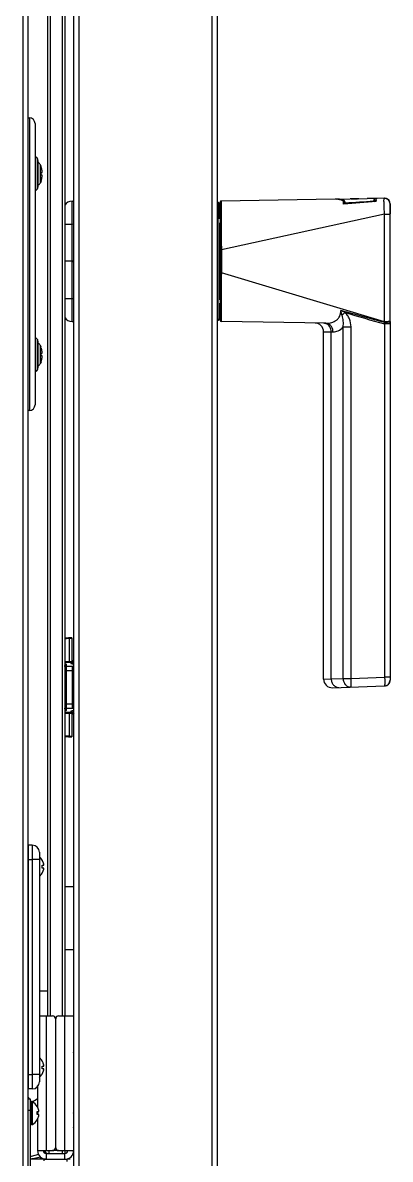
# Model space of a CAD drawing. Header units: millimetres. Extents: x -1686 to 4120, y -1850 to 2563.
# Drawn here: x 2410.2 to 2538.3, y 6.6 to 402.8 of the extents above; entities that cross this region are included whole.
import ezdxf

# ---------------------------------------------------------------- set-up
doc = ezdxf.new("R2010")
doc.units = ezdxf.units.MM
doc.header["$LTSCALE"] = 65.395
doc.layers.get('0').update_dxf_attribs({"linetype": 'CONTINUOUS'})
doc.layers.add('ASSI', color=7, linetype='CONTINUOUS')
doc.layers.add('GEOM', color=7, linetype='CONTINUOUS')

msp = doc.modelspace()

# ---------------------------------------------------------------- linework, layer by layer
at = {"linetype": 'Continuous'}
for p, q in [((2427.93, 673.13), (2427.93, -33.87)), ((2429.73, 673.13), (2429.73, -33.87)), ((2476.13, 673.13), (2476.13, -33.87)), ((2477.93, 673.13), (2477.93, -33.87)), ((2416.59, 352.64), (2416.34, 353.26)), ((2416.34, 347), (2416.34, 353.26)), ((2416.57, 352.63), (2416.59, 352.63)), ((2416.57, 350.63), (2416.92, 350.63)), ((2416.92, 349.63), (2416.57, 349.63)), ((2416.59, 347.63), (2416.34, 347)), ((2416.59, 347.63), (2416.57, 347.63)), ((2519.12, 341.3), (2479.37, 340.64)), ((2533.13, 341.53), (2530.24, 341.48)), ((2533.36, 340.45), (2533.37, 341.34)), ((2478.23, 340.15), (2477.93, 340.15)), ((2478.23, 340.15), (2478.23, 299.11)), ((2478.73, 334.42), (2478.73, 339.65)), ((2479.03, 340.29), (2479.03, 298.98)), ((2478.73, 333.05), (2478.73, 306.21)), ((2479.36, 333.15), (2479.37, 332.62)), ((2479.4, 323.64), (2479.03, 323.64)), ((2479.4, 323.64), (2479.4, 315.62)), ((2427.68, 319.63), (2427.39, 319.63)), ((2479.4, 315.62), (2479.03, 315.62)), ((2479.36, 306.64), (2479.35, 306.11)), ((2478.73, 304.99), (2478.73, 299.61)), ((2477.93, 299.12), (2478.23, 299.11)), ((2515.77, 298.02), (2479.37, 298.63)), ((2515.01, 173.99), (2515.01, 295.08)), ((2416.59, 289.64), (2416.34, 290.26)), ((2416.34, 284), (2416.34, 290.26)), ((2416.57, 289.63), (2416.59, 289.63)), ((2416.57, 287.63), (2416.92, 287.63)), ((2416.92, 286.63), (2416.57, 286.63)), ((2416.59, 284.63), (2416.34, 284)), ((2416.59, 284.63), (2416.57, 284.63)), ((2413.48, 116.13), (2412.23, 116.11)), ((2412.23, 31.15), (2412.23, 116.11)), ((2413.48, 116.13), (2413.48, 31.13)), ((2411.98, 111.13), (2413.48, 111.13)), ((2416.92, 110.93), (2416.96, 110.93)), ((2416.92, 109.13), (2417.48, 109.13)), ((2417.48, 108.13), (2416.92, 108.13)), ((2416.96, 106.33), (2416.92, 106.33)), ((2415.98, 65.38), (2418.88, 65.38)), ((2415.98, 56.63), (2420.58, 56.63)), ((2418.38, 56.63), (2418.38, 9.63)), ((2421.58, 55.63), (2421.58, 10.63)), ((2421.68, 10.63), (2421.68, 55.63)), ((2422.68, 56.63), (2427.88, 56.63)), ((2424.88, 9.63), (2424.88, 56.63)), ((2427.88, 56.63), (2427.88, 9.63)), ((2416.92, 40.93), (2416.96, 40.93)), ((2411.98, 36.13), (2413.48, 36.13)), ((2416.92, 39.13), (2417.48, 39.13)), ((2417.48, 38.13), (2416.92, 38.13)), ((2416.96, 36.33), (2416.92, 36.33)), ((2415.38, 32.03), (2415.38, 24.76)), ((2413.48, 31.13), (2412.23, 31.15)), ((2413.52, 31.13), (2413.48, 31.13)), ((2415.22, 25.03), (2415.26, 25.03)), ((2415.22, 23.23), (2415.78, 23.23)), ((2415.78, 22.23), (2415.22, 22.23)), ((2415.26, 20.43), (2415.22, 20.43)), ((2415.38, 23.23), (2415.38, 22.23)), ((2415.38, 20.71), (2415.38, 9.63)), ((2415.38, 9.63), (2420.58, 9.63)), ((2418.38, 8.63), (2424.88, 8.63)), ((2418.38, 8.63), (2418.38, 6.63)), ((2422.68, 9.63), (2427.88, 9.63)), ((2424.88, 6.63), (2424.88, 8.63)), ((2418.38, 6.63), (2424.88, 6.63))]:
    msp.add_line(p, q, dxfattribs=at)
for centre, radius, start, end in [((2414.98, 352.63), 1.5, 24.7199, 70.2058), ((2409.96, 350.32), 7.01, 17.6944, 19.259), ((2409.42, 350.13), 7.17, 359.9987, 3.9948), ((2409.42, 350.13), 7.17, 356.0052, 0.0013), ((2409.95, 350.32), 7.01, 16.1368, 17.6943), ((2409.95, 350.32), 7.02, 15.8314, 16.1369), ((2409.94, 350.32), 7.02, 14.5796, 15.8312), ((2409.94, 350.31), 7.03, 14.0052, 14.5796), ((2409.93, 350.31), 7.04, 13.0163, 14.0051), ((2409.92, 350.31), 7.04, 12.2815, 13.0163), ((2409.91, 350.31), 7.05, 11.4434, 12.2815), ((2409.9, 350.31), 7.07, 10.5873, 11.4433), ((2409.9, 349.96), 7.07, 348.5567, 349.4127), ((2409.88, 350.3), 7.09, 9.8671, 10.5874), ((2409.88, 349.96), 7.09, 349.4126, 350.1329), ((2409.86, 350.3), 7.11, 8.8508, 9.8668), ((2409.86, 349.96), 7.11, 350.1332, 351.1492), ((2409.83, 350.29), 7.14, 8.2976, 8.8511), ((2409.83, 349.97), 7.14, 351.1489, 351.7024), ((2409.78, 350.29), 7.19, 6.7465, 8.296), ((2409.78, 349.98), 7.19, 351.704, 353.2535), ((2412.75, 350.88), 4.18, 2.3499, 3.3845), ((2412.71, 350.88), 4.22, 1.9491, 2.351), ((2412.68, 350.88), 4.24, 1.3631, 1.9489), ((2412.69, 350.88), 4.24, 357.8841, 358.5227), ((2412.71, 350.88), 4.21, 357.575, 357.8838), ((2412.75, 350.88), 4.18, 356.6153, 357.576), ((2412.75, 349.38), 4.18, 2.424, 3.3847), ((2412.71, 349.38), 4.21, 2.1162, 2.425), ((2412.69, 349.38), 4.24, 1.4773, 2.1159), ((2412.68, 349.38), 4.24, 358.0511, 358.637), ((2412.71, 349.38), 4.22, 357.649, 358.0509), ((2412.75, 349.38), 4.18, 356.6155, 357.6501), ((2412.66, 350.88), 4.26, 0.8925, 1.3633), ((2412.65, 350.88), 4.27, 0.4059, 0.8925), ((2412.65, 350.88), 4.28, 359.4632, 0.406), ((2412.66, 350.88), 4.27, 358.9086, 359.4634), ((2412.67, 350.88), 4.26, 358.5224, 358.9085), ((2412.67, 349.38), 4.26, 1.0915, 1.4776), ((2412.66, 349.38), 4.27, 0.5366, 1.0914), ((2412.65, 349.38), 4.28, 0.103, 0.5368), ((2412.65, 349.38), 4.28, 359.594, 0.103), ((2412.65, 349.38), 4.27, 359.1075, 359.5941), ((2412.66, 349.38), 4.26, 358.6368, 359.1074), ((2414.98, 347.63), 1.5, 289.7942, 335.2801), ((2409.96, 349.94), 7.01, 340.741, 342.3056), ((2409.95, 349.94), 7.01, 342.3057, 343.8632), ((2409.95, 349.94), 7.02, 343.8631, 344.1686), ((2409.94, 349.95), 7.02, 344.1688, 345.4204), ((2409.94, 349.95), 7.03, 345.4204, 345.9948), ((2409.93, 349.95), 7.04, 345.9949, 346.9837), ((2409.92, 349.95), 7.04, 346.9837, 347.7185), ((2409.91, 349.95), 7.05, 347.7185, 348.5566), ((2478.23, 339.65), 0.5, 0, 90.5), ((2479.38, 340.29), 0.35, 90.9548, 179.9949), ((2859.67, -3934.82), 4287.7, 94.36458, 94.51678), ((2427.68, 319.88), 0.25, 270, 360), ((2427.68, 319.38), 0.25, 0, 90), ((6544.34, 292.33), 4065.01, 179.67174, 179.79833), ((2478.23, 299.61), 0.5, 269.5, 360), ((2479.38, 298.98), 0.35, 180.0072, 269.0453), ((2414.98, 289.63), 1.5, 24.7199, 70.2058), ((2409.96, 287.32), 7.01, 17.6944, 19.259), ((2409.95, 287.32), 7.01, 16.1368, 17.6943), ((2409.95, 287.32), 7.02, 15.8314, 16.1369), ((2409.94, 287.32), 7.02, 14.5796, 15.8312), ((2409.42, 287.13), 7.17, 359.9987, 3.9948), ((2409.42, 287.13), 7.17, 356.0052, 0.0013), ((2409.94, 287.31), 7.03, 14.0052, 14.5796), ((2409.94, 286.95), 7.03, 345.4204, 345.9948), ((2409.93, 287.31), 7.04, 13.0163, 14.0051), ((2409.93, 286.95), 7.04, 345.9949, 346.9837), ((2409.92, 287.31), 7.04, 12.2815, 13.0163), ((2409.92, 286.95), 7.04, 346.9837, 347.7185), ((2409.91, 287.31), 7.05, 11.4434, 12.2815), ((2409.91, 286.95), 7.05, 347.7185, 348.5566), ((2409.9, 287.31), 7.07, 10.5873, 11.4433), ((2409.9, 286.96), 7.07, 348.5567, 349.4127), ((2409.88, 287.3), 7.09, 9.8671, 10.5874), ((2409.88, 286.96), 7.09, 349.4126, 350.1329), ((2409.86, 287.3), 7.11, 8.8508, 9.8668), ((2409.86, 286.96), 7.11, 350.1332, 351.1492), ((2409.83, 287.29), 7.14, 8.2976, 8.8511), ((2409.83, 286.97), 7.14, 351.1489, 351.7024), ((2409.78, 287.29), 7.19, 6.7465, 8.296), ((2409.78, 286.98), 7.19, 351.704, 353.2535), ((2412.75, 287.88), 4.18, 2.3499, 3.3845), ((2412.71, 287.88), 4.22, 1.9491, 2.351), ((2412.68, 287.88), 4.24, 1.3631, 1.9489), ((2412.69, 287.88), 4.24, 357.8841, 358.5227), ((2412.71, 287.88), 4.21, 357.575, 357.8838), ((2412.75, 287.88), 4.18, 356.6153, 357.576), ((2412.75, 286.38), 4.18, 2.424, 3.3847), ((2412.71, 286.38), 4.21, 2.1162, 2.425), ((2412.69, 286.38), 4.24, 1.4773, 2.1159), ((2412.68, 286.38), 4.24, 358.0511, 358.637), ((2412.71, 286.38), 4.22, 357.649, 358.0509), ((2412.75, 286.38), 4.18, 356.6155, 357.6501), ((2412.66, 287.88), 4.26, 0.8925, 1.3633), ((2412.65, 287.88), 4.27, 0.4059, 0.8925), ((2412.65, 287.88), 4.28, 359.4632, 0.406), ((2412.66, 287.88), 4.27, 358.9086, 359.4634), ((2412.67, 287.88), 4.26, 358.5224, 358.9085), ((2412.67, 286.38), 4.26, 1.0915, 1.4776), ((2412.66, 286.38), 4.27, 0.5366, 1.0914), ((2412.65, 286.38), 4.28, 0.103, 0.5368), ((2412.65, 286.38), 4.28, 359.594, 0.103), ((2412.65, 286.38), 4.27, 359.1075, 359.5941), ((2412.66, 286.38), 4.26, 358.6368, 359.1074), ((2414.98, 284.63), 1.5, 289.7942, 335.2801), ((2409.96, 286.94), 7.01, 340.741, 342.3056), ((2409.95, 286.94), 7.01, 342.3057, 343.8632), ((2409.95, 286.94), 7.02, 343.8631, 344.1686), ((2409.94, 286.95), 7.02, 344.1688, 345.4204), ((2412.23, 115.86), 0.25, 91, 180), ((2412.87, 108.44), 4.75, 28.9687, 31.5341), ((2413.17, 108.63), 3.79, 0.0089, 7.5987), ((2413.17, 108.63), 3.79, 352.4013, 359.9911), ((2412.88, 108.45), 4.75, 28.0074, 28.9684), ((2412.88, 108.45), 4.75, 26.6813, 28.0074), ((2412.88, 108.45), 4.74, 25.5402, 26.6812), ((2412.89, 108.45), 4.74, 24.5722, 25.5402), ((2412.89, 108.45), 4.73, 23.3175, 24.5722), ((2412.89, 108.46), 4.73, 22.5474, 23.3174), ((2412.89, 108.81), 4.73, 336.6826, 337.4526), ((2412.9, 108.46), 4.72, 21.0025, 22.5476), ((2412.9, 108.8), 4.72, 337.4524, 338.9975), ((2412.91, 108.46), 4.72, 20.5181, 21.0023), ((2412.91, 108.8), 4.72, 338.9977, 339.4819), ((2412.92, 108.46), 4.7, 18.4656, 20.5187), ((2412.92, 108.8), 4.7, 339.4813, 341.5344), ((2412.94, 108.47), 4.68, 17.3773, 18.465), ((2412.94, 108.79), 4.68, 341.535, 342.6227), ((2412.95, 108.48), 4.67, 16.3949, 17.3772), ((2412.95, 108.79), 4.67, 342.6228, 343.6051), ((2412.98, 108.48), 4.64, 14.3176, 16.3964), ((2412.98, 108.78), 4.64, 343.6036, 345.6824), ((2415.49, 109.38), 2.01, 5.1401, 7.2744), ((2415.51, 109.38), 1.98, 4.2856, 5.1372), ((2415.51, 109.38), 1.98, 354.7442, 355.3991), ((2415.49, 109.38), 2.01, 352.7259, 354.7415), ((2415.49, 107.88), 2.01, 5.2585, 7.2741), ((2415.51, 107.88), 1.98, 4.6009, 5.2558), ((2415.51, 107.88), 1.98, 354.8627, 355.7144), ((2415.49, 107.88), 2.01, 352.7256, 354.8598), ((2415.52, 109.38), 1.97, 3.0233, 4.286), ((2415.53, 109.38), 1.96, 1.9964, 3.0228), ((2415.54, 109.38), 1.95, 0.9261, 1.9964), ((2415.54, 109.38), 1.95, 358.8459, 0.9258), ((2415.54, 109.38), 1.96, 357.6234, 358.8455), ((2415.53, 109.38), 1.96, 356.7841, 357.6235), ((2415.52, 109.38), 1.97, 355.3984, 356.7833), ((2415.52, 107.88), 1.97, 3.2167, 4.6016), ((2415.53, 107.88), 1.96, 2.3765, 3.2159), ((2415.54, 107.88), 1.95, 1.1545, 2.3767), ((2415.54, 107.88), 1.95, 0.1995, 1.1541), ((2415.54, 107.88), 1.95, 359.0741, 0.1995), ((2415.54, 107.88), 1.95, 358.0037, 359.0738), ((2415.53, 107.88), 1.96, 356.9771, 358.0037), ((2415.52, 107.88), 1.97, 355.714, 356.9766), ((2412.87, 108.82), 4.75, 328.4659, 331.0313), ((2412.88, 108.82), 4.75, 331.0316, 331.9926), ((2412.88, 108.81), 4.75, 331.9926, 333.3187), ((2412.88, 108.81), 4.74, 333.3188, 334.4598), ((2412.89, 108.81), 4.74, 334.4598, 335.4278), ((2412.89, 108.81), 4.73, 335.4278, 336.6825), ((2420.58, 55.63), 1, 0, 90), ((2422.68, 55.63), 1, 90, 180), ((2412.87, 38.44), 4.75, 28.9687, 31.5341), ((2412.88, 38.45), 4.75, 28.0074, 28.9684), ((2412.88, 38.45), 4.75, 26.6813, 28.0074), ((2412.88, 38.45), 4.74, 25.5402, 26.6812), ((2412.89, 38.45), 4.74, 24.5722, 25.5402), ((2412.89, 38.45), 4.73, 23.3175, 24.5722), ((2412.89, 38.46), 4.73, 22.5474, 23.3174), ((2412.9, 38.46), 4.72, 21.0025, 22.5476), ((2412.91, 38.46), 4.72, 20.5181, 21.0023), ((2412.92, 38.46), 4.7, 18.4656, 20.5187), ((2412.94, 38.47), 4.68, 17.3773, 18.465), ((2412.95, 38.48), 4.67, 16.3949, 17.3772), ((2412.98, 38.48), 4.64, 14.3176, 16.3964), ((2415.49, 39.38), 2.01, 5.1401, 7.2744), ((2413.17, 38.63), 3.79, 0.0089, 7.5987), ((2413.17, 38.63), 3.79, 352.4013, 359.9911), ((2412.87, 38.82), 4.75, 328.4659, 331.0313), ((2412.88, 38.82), 4.75, 331.0316, 331.9926), ((2412.88, 38.81), 4.75, 331.9926, 333.3187), ((2412.88, 38.81), 4.74, 333.3188, 334.4598), ((2412.89, 38.81), 4.74, 334.4598, 335.4278), ((2412.89, 38.81), 4.73, 335.4278, 336.6825), ((2412.89, 38.81), 4.73, 336.6826, 337.4526), ((2412.9, 38.8), 4.72, 337.4524, 338.9975), ((2412.91, 38.8), 4.72, 338.9977, 339.4819), ((2412.92, 38.8), 4.7, 339.4813, 341.5344), ((2412.94, 38.79), 4.68, 341.535, 342.6227), ((2412.95, 38.79), 4.67, 342.6228, 343.6051), ((2412.98, 38.78), 4.64, 343.6036, 345.6824), ((2415.51, 39.38), 1.98, 4.2856, 5.1372), ((2415.51, 39.38), 1.98, 354.7442, 355.3991), ((2415.49, 39.38), 2.01, 352.7259, 354.7415), ((2415.49, 37.88), 2.01, 5.2585, 7.2741), ((2415.51, 37.88), 1.98, 4.6009, 5.2558), ((2415.51, 37.88), 1.98, 354.8627, 355.7144), ((2415.49, 37.88), 2.01, 352.7256, 354.8598), ((2415.52, 39.38), 1.97, 3.0233, 4.286), ((2415.53, 39.38), 1.96, 1.9964, 3.0228), ((2415.54, 39.38), 1.95, 0.9261, 1.9964), ((2415.54, 39.38), 1.95, 358.8459, 0.9258), ((2415.54, 39.38), 1.96, 357.6234, 358.8455), ((2415.53, 39.38), 1.96, 356.7841, 357.6235), ((2415.52, 39.38), 1.97, 355.3984, 356.7833), ((2415.52, 37.88), 1.97, 3.2167, 4.6016), ((2415.53, 37.88), 1.96, 2.3765, 3.2159), ((2415.54, 37.88), 1.95, 1.1545, 2.3767), ((2415.54, 37.88), 1.95, 0.1995, 1.1541), ((2415.54, 37.88), 1.95, 359.0741, 0.1995), ((2415.54, 37.88), 1.95, 358.0037, 359.0738), ((2415.53, 37.88), 1.96, 356.9771, 358.0037), ((2415.52, 37.88), 1.97, 355.714, 356.9766), ((2412.23, 31.4), 0.25, 180, 269), ((2404.26, 43.98), 19.6, 298.1561, 304.5909), ((2411.17, 22.54), 4.75, 28.9687, 31.5341), ((2411.18, 22.55), 4.75, 28.0074, 28.9684), ((2411.18, 22.55), 4.75, 26.6813, 28.0074), ((2411.18, 22.55), 4.74, 25.5402, 26.6812), ((2411.19, 22.55), 4.74, 24.5722, 25.5402), ((2411.19, 22.55), 4.73, 23.3175, 24.5722), ((2411.19, 22.56), 4.73, 22.5474, 23.3174), ((2411.2, 22.56), 4.72, 21.0025, 22.5476), ((2411.21, 22.56), 4.72, 20.5181, 21.0023), ((2411.22, 22.56), 4.7, 18.4656, 20.5187), ((2411.24, 22.57), 4.68, 17.3773, 18.465), ((2411.25, 22.58), 4.67, 16.3949, 17.3772), ((2411.28, 22.58), 4.64, 14.3176, 16.3964), ((2411.47, 22.73), 3.79, 0.0089, 7.5987), ((2411.47, 22.73), 3.79, 352.4013, 359.9911), ((2411.17, 22.92), 4.75, 328.4659, 331.0313), ((2411.18, 22.92), 4.75, 331.0316, 331.9926), ((2411.18, 22.91), 4.75, 331.9926, 333.3187), ((2411.18, 22.91), 4.74, 333.3188, 334.4598), ((2411.19, 22.91), 4.74, 334.4598, 335.4278), ((2411.19, 22.91), 4.73, 335.4278, 336.6825), ((2411.19, 22.91), 4.73, 336.6826, 337.4526), ((2411.2, 22.9), 4.72, 337.4524, 338.9975), ((2411.21, 22.9), 4.72, 338.9977, 339.4819), ((2411.22, 22.9), 4.7, 339.4813, 341.5344), ((2411.24, 22.89), 4.68, 341.535, 342.6227), ((2411.25, 22.89), 4.67, 342.6228, 343.6051), ((2411.28, 22.88), 4.64, 343.6036, 345.6824), ((2413.79, 23.48), 2.01, 5.1401, 7.2744), ((2413.81, 23.48), 1.98, 4.2856, 5.1372), ((2413.81, 23.48), 1.98, 354.7442, 355.3991), ((2413.79, 23.48), 2.01, 352.7259, 354.7415), ((2413.79, 21.98), 2.01, 5.2585, 7.2741), ((2413.81, 21.98), 1.98, 4.6009, 5.2558), ((2413.81, 21.98), 1.98, 354.8627, 355.7144), ((2413.79, 21.98), 2.01, 352.7256, 354.8598), ((2413.82, 23.48), 1.97, 3.0233, 4.286), ((2413.83, 23.48), 1.96, 1.9964, 3.0228), ((2413.84, 23.48), 1.95, 0.9261, 1.9964), ((2413.84, 23.48), 1.95, 358.8459, 0.9258), ((2413.84, 23.48), 1.96, 357.6234, 358.8455), ((2413.83, 23.48), 1.96, 356.7841, 357.6235), ((2413.82, 23.48), 1.97, 355.3984, 356.7833), ((2413.82, 21.98), 1.97, 3.2167, 4.6016), ((2413.83, 21.98), 1.96, 2.3765, 3.2159), ((2413.84, 21.98), 1.95, 1.1545, 2.3767), ((2413.84, 21.98), 1.95, 0.1995, 1.1541), ((2413.84, 21.98), 1.95, 359.0741, 0.1995), ((2413.84, 21.98), 1.95, 358.0037, 359.0738), ((2413.83, 21.98), 1.96, 356.9771, 358.0037), ((2413.82, 21.98), 1.97, 355.714, 356.9766), ((2418.38, 9.63), 3, 180, 270), ((2418.38, 9.63), 1, 180, 270), ((2420.58, 10.63), 1, 270, 360), ((2422.68, 10.63), 1, 180, 270), ((2424.88, 9.63), 3, 270, 360), ((2424.88, 9.63), 1, 270, 360)]:
    msp.add_arc(centre, radius, start, end, dxfattribs=at)
for points, knots in [([(2533.65, 341.54), (2533.63, 341.54), (2533.51, 341.51), (2533.43, 341.41), (2533.37, 341.34)], [0, 0, 0, 0, 0.19532, 1, 1, 1, 1]), ([(2479.37, 340.64), (2479.37, 340.64), (2479.37, 340.62), (2479.37, 340.6), (2479.37, 340.56), (2479.37, 340.51), (2479.37, 340.44), (2479.37, 340.31), (2479.36, 340.12), (2479.36, 339.84), (2479.36, 339.5), (2479.36, 339.1), (2479.36, 338.45), (2479.36, 337.51), (2479.36, 336.22), (2479.36, 334.74), (2479.36, 333.7), (2479.36, 333.15)], [0, 0, 0, 0, 0.001069, 0.004206, 0.009421, 0.016718, 0.026097, 0.037559, 0.066708, 0.104072, 0.149545, 0.202986, 0.264192, 0.409011, 0.581794, 0.779838, 1, 1, 1, 1]), ([(2479.37, 332.62), (2479.37, 331.92), (2479.38, 328.93), (2479.39, 325.93), (2479.4, 323.64)], [0, 0, 0, 0, 0.233258, 1, 1, 1, 1]), ([(2479.35, 306.11), (2479.35, 305.56), (2479.35, 304.51), (2479.35, 303.03), (2479.35, 301.74), (2479.35, 300.79), (2479.35, 300.15), (2479.35, 299.75), (2479.35, 299.41), (2479.36, 299.14), (2479.36, 298.94), (2479.36, 298.82), (2479.36, 298.75), (2479.37, 298.7), (2479.37, 298.66), (2479.37, 298.64), (2479.37, 298.63), (2479.37, 298.63)], [0, 0, 0, 0, 0.221179, 0.420032, 0.593235, 0.738004, 0.799017, 0.852173, 0.897292, 0.93427, 0.963043, 0.974333, 0.983559, 0.990728, 0.995848, 0.998928, 1, 1, 1, 1])]:
    msp.add_open_spline(points, degree=3, knots=knots, dxfattribs=at)
at = {"layer": 'ASSI', "linetype": 'Continuous'}
for p, q in [((2415.16, 355.53), (2414.48, 356.16)), ((2415.16, 344.73), (2414.48, 344.1)), ((2479.03, 334.54), (2478.73, 334.54)), ((2479.03, 330.54), (2478.73, 330.54)), ((2479.03, 308.73), (2478.73, 308.73)), ((2479.03, 304.73), (2478.73, 304.73)), ((2415.16, 292.53), (2414.48, 293.16)), ((2415.16, 281.73), (2414.48, 281.1)), ((2427.88, 38.63), (2427.9, 38.63)), ((2413.38, 26.73), (2413.18, 26.73)), ((2413.18, 18.73), (2413.18, 26.73)), ((2413.38, 18.73), (2413.38, 26.73)), ((2413.58, 18.79), (2413.58, 26.68)), ((2413.38, 18.73), (2413.18, 18.73)), ((2427.88, 17.63), (2427.9, 17.63)), ((2427.88, 13.13), (2427.9, 13.13)), ((2418.38, 6.63), (2417.63, 6.63)), ((2417.63, 6.13), (2417.63, 6.63)), ((2424.88, 6.63), (2425.63, 6.63)), ((2425.63, 5.86), (2425.63, 6.63))]:
    msp.add_line(p, q, dxfattribs=at)
for centre, radius, start, end in [((2412.86, 108.43), 4.8, 31.4579, 49.3993), ((2412.86, 108.83), 4.8, 310.6007, 328.5421), ((2412.86, 38.43), 4.8, 31.4579, 49.3993), ((2412.86, 38.83), 4.8, 310.6007, 328.5421), ((2413.18, 26.33), 0.4, 90, 180), ((2413.38, 26.33), 0.4, 59.6988, 90), ((2411.16, 22.53), 4.8, 31.4579, 59.6988), ((2411.16, 22.93), 4.8, 300.3012, 328.5421), ((2413.18, 19.13), 0.4, 180, 270), ((2413.38, 19.13), 0.4, 270, 300.3012)]:
    msp.add_arc(centre, radius, start, end, dxfattribs=at)
at = {"layer": 'GEOM', "linetype": 'Continuous'}
for p, q in [((2410.18, 672.93), (2410.18, -126.57)), ((2411.98, 672.93), (2411.98, -49.87)), ((2418.88, 56.63), (2418.88, 582.63)), ((2419.88, 56.63), (2419.88, 582.63)), ((2423.88, 582.63), (2423.88, 56.63)), ((2424.88, 582.63), (2424.88, 56.63)), ((2412.48, 369.63), (2412.48, 352.28)), ((2414.48, 367.63), (2414.48, 269.63)), ((2415.16, 355.53), (2415.16, 344.73)), ((2415.48, 354.8), (2415.48, 345.47)), ((2412.48, 352.28), (2412.48, 347.99)), ((2412.48, 347.99), (2412.48, 318.63)), ((2414.48, 344.1), (2415.16, 344.73)), ((2519.63, 341.31), (2524.26, 341.38)), ((2524.66, 341.39), (2526.85, 341.43)), ((2527.32, 341.44), (2530.24, 341.48)), ((2536.17, 341.58), (2533.13, 341.53)), ((2536.21, 341.58), (2536.2, 341.58)), ((2427.39, 340.62), (2427.93, 340.63)), ((2522.01, 339.56), (2522, 340.28)), ((2522.05, 339.57), (2522.07, 340)), ((2522.53, 339.88), (2522.53, 340.11)), ((2532.46, 340.56), (2532.47, 340.51)), ((2533.04, 340.47), (2533.04, 340.42)), ((2538.24, 339.64), (2538.21, 339.64)), ((2538.21, 339.58), (2538.21, 339.58)), ((2538.21, 336.02), (2538.21, 339.58)), ((2538.27, 338.63), (2538.21, 338.63)), ((2538.23, 339.64), (2538.25, 338.63)), ((2538.25, 338.63), (2538.23, 336.13)), ((2538.24, 339.64), (2538.27, 338.63)), ((2538.27, 338.63), (2538.25, 336.13)), ((2536.3, 336.02), (2479.4, 323.64)), ((2536.3, 336.02), (2538.2, 336.02)), ((2536.3, 298.56), (2536.3, 336.02)), ((2538.2, 298.68), (2538.2, 336.02)), ((2538.21, 336.13), (2538.25, 336.13)), ((2424.88, 332.62), (2427.39, 332.62)), ((2427.39, 332.62), (2427.93, 332.63)), ((2427.39, 306.64), (2427.39, 332.62)), ((2412.48, 318.63), (2412.48, 289.27)), ((2427.39, 319.63), (2424.88, 319.63)), ((2536.23, 298.57), (2479.4, 315.62)), ((2424.88, 306.64), (2427.39, 306.64)), ((2427.39, 306.64), (2427.93, 306.63)), ((2427.39, 298.64), (2427.93, 298.63)), ((2515.77, 298.02), (2479.37, 298.63)), ((2538.2, 297.82), (2536.31, 297.82)), ((2536.31, 297.82), (2536.31, 174.63)), ((2538.2, 298.68), (2538.2, 297.82)), ((2538.2, 297.82), (2538.2, 174.63)), ((2538.21, 297.82), (2538.21, 298.68)), ((2515.01, 295.08), (2517.69, 295.03)), ((2517.69, 295.03), (2518.32, 295.02)), ((2517.69, 174.07), (2517.69, 295.03)), ((2521.83, 296.74), (2524.59, 296.74)), ((2521.83, 174.22), (2521.83, 296.74)), ((2524.59, 174.22), (2524.59, 296.74)), ((2412.48, 289.27), (2412.48, 284.98)), ((2415.16, 292.53), (2415.16, 281.73)), ((2415.48, 291.8), (2415.48, 282.47)), ((2412.48, 284.98), (2412.48, 267.63)), ((2414.48, 281.1), (2415.16, 281.73)), ((2426.31, 188.1), (2426.31, 180.11)), ((2427.28, 188.38), (2427.28, 188.13)), ((2427.28, 188.13), (2427.28, 179.95)), ((2424.88, 180.09), (2427.28, 180.13)), ((2427.28, 179.98), (2424.88, 179.94)), ((2424.88, 179.88), (2426.93, 179.88)), ((2424.93, 177.89), (2424.88, 178.59)), ((2425.43, 178.38), (2425.38, 179.14)), ((2427.56, 178.38), (2425.43, 178.38)), ((2426.93, 179.88), (2426.96, 179.53)), ((2427.93, 178.41), (2427.56, 178.38)), ((2427.56, 163.88), (2427.56, 178.38)), ((2427.93, 176.9), (2424.94, 176.9)), ((2424.94, 165.37), (2424.94, 176.9)), ((2425.44, 165.37), (2425.44, 176.9)), ((2524.59, 174.22), (2536.31, 174.63)), ((2538.2, 174.63), (2536.31, 174.63)), ((2538.23, 177.88), (2538.23, 173.63)), ((2538.23, 177.88), (2538.23, 173.63)), ((2515.01, 173.99), (2517.69, 174.07)), ((2517.69, 174.07), (2521.83, 174.22)), ((2518.12, 171), (2536.27, 171.63)), ((2521.83, 174.22), (2524.59, 174.22)), ((2536.3, 171.63), (2536.3, 171.63)), ((2538.2, 173.63), (2538.23, 173.63)), ((2538.23, 173.63), (2538.23, 173.63)), ((2424.88, 163.68), (2424.93, 164.37)), ((2424.94, 165.37), (2427.93, 165.37)), ((2425.38, 163.12), (2425.43, 163.88)), ((2425.43, 163.88), (2427.56, 163.88)), ((2426.96, 162.74), (2426.93, 162.38)), ((2427.56, 163.88), (2427.93, 163.85)), ((2426.93, 162.38), (2424.88, 162.38)), ((2424.88, 162.32), (2427.28, 162.28)), ((2424.88, 162.17), (2427.28, 162.13)), ((2426.31, 162.15), (2426.31, 154.16)), ((2427.28, 162.31), (2427.28, 154.13)), ((2427.28, 154.13), (2427.28, 153.88)), ((2413.52, 116.13), (2413.48, 116.13)), ((2413.52, 116.13), (2413.52, 31.13)), ((2415.98, 111.13), (2413.48, 111.13)), ((2415.98, 113.63), (2415.98, 33.63)), ((2427.93, 101.63), (2424.88, 101.58)), ((2427.93, 79.63), (2424.88, 79.68)), ((2421.68, 55.13), (2421.58, 55.13)), ((2427.93, 43.91), (2427.88, 43.83)), ((2427.9, 43.79), (2427.88, 43.83)), ((2415.98, 36.13), (2413.48, 36.13)), ((2427.92, 38.64), (2427.93, 38.66)), ((2411.98, 27.73), (2412.25, 28)), ((2411.98, 27.73), (2412.78, 27.73)), ((2412.78, 27.73), (2412.78, -35.73)), ((2413.52, 31.13), (2413.48, 31.13)), ((2411.98, 23.73), (2412.78, 23.73)), ((2427.93, 22.91), (2427.88, 22.83)), ((2427.9, 22.79), (2427.88, 22.83)), ((2427.92, 17.64), (2427.93, 17.66)), ((2427.92, 13.14), (2427.93, 13.16)), ((2415.72, 8.27), (2413.12, 7.58)), ((2417.8, 8.82), (2417.9, 8.85)), ((2417.97, 9.22), (2418.38, 9.63)), ((2418.16, 8.88), (2418.43, 8.88)), ((2418.16, 8.88), (2418.16, 8.66)), ((2419.38, 8.63), (2419.38, 9.63)), ((2422.68, 9.63), (2420.58, 9.63)), ((2423.88, 9.63), (2423.88, 8.63)), ((2424.88, 9.63), (2424.88, 8.63)), ((2417.63, 6.63), (2412.78, 6.63)), ((2416.38, 6.63), (2416.38, 7.41)), ((2426.71, 6.63), (2425.63, 6.63))]:
    msp.add_line(p, q, dxfattribs=at)
msp.add_lwpolyline([(2533.27, 341.52), (2533.22, 341.53), (2533.13, 341.53)], dxfattribs=at)
for centre, radius, start, end in [((2412.48, 369.13), 0.5, 90, 180), ((2412.48, 367.63), 2, 0, 90), ((2414.48, 354.8), 1, 0, 46.9749), ((2414.48, 345.47), 1, 313.0251, 360), ((2519.09, 335.65), 5.65, 82.7938, 84.6076), ((2533.2, 341.15), 0.381, 47.8304, 53.3877), ((2536.21, 339.58), 2, 0.0032, 90.9515), ((2536.23, 339.57), 2.01, 74.2629, 90.9116), ((2536.24, 339.58), 2, 1.5, 90.9548), ((2536.23, 339.58), 2, 72.1649, 74.2171), ((2536.23, 339.58), 2, 1.4983, 72.162), ((2427.43, 337.62), 3, 90.75, 148.7827), ((2522.42, 339.46), 0.371, 153.364, 163.2355), ((2533.68, 340.23), 0.69, 159.7936, 163.753), ((2479.23, 335.08), 0.5, 180, 246.3193), ((2537.73, 336.13), 0.504, 343.1716, 359.4414), ((2479.23, 304.18), 0.5, 113.6807, 180), ((2470.82, 348.6), 69.65, 316.6683, 317.8114), ((2684.4, 837.28), 559.42, 253.1691, 254.649), ((2427.43, 301.64), 3, 211.2173, 269.25), ((2512.01, 295.08), 3, 0, 89.0452), ((2515.09, 295.7), 2.33, 68.6854, 73.3526), ((2539.97, 297.45), 3.91, 163.3234, 166.5011), ((2490.6, 287.01), 46.96, 13.3124, 13.9912), ((2517.33, 298.45), 18.98, 359.7018, 0.3247), ((2414.48, 291.8), 1, 0, 46.9749), ((2414.48, 282.47), 1, 313.0251, 360), ((2412.48, 269.63), 2, 270, 360), ((2412.48, 268.13), 0.5, 180, 270), ((2428.22, 138.14), 50.25, 91.0717, 93.8285), ((2428.22, 138.14), 50.06, 91.0717, 93.8431), ((2428.22, 138.14), 50, 91.0717, 93.8263), ((2427.18, 175.13), 2.5, 154.1265, 156.925), ((2427.18, 175.13), 2.5, 203.0751, 205.8734), ((2518.01, 173.99), 3, 180, 272), ((2536.2, 173.6), 1.97, 272.0002, 272.7044), ((2536.2, 173.63), 2, 272.6972, 359.9971), ((2536.23, 173.63), 2, 272, 360), ((2536.23, 173.64), 2.01, 272.0559, 288.0731), ((2536.23, 173.62), 1.99, 288.1037, 295.0634), ((2536.23, 173.63), 2, 295.0695, 305.1892), ((2536.23, 173.63), 2, 305.2115, 312.3812), ((2536.22, 173.64), 2.01, 312.3841, 322.2465), ((2536.23, 173.63), 2, 322.2651, 329.5627), ((2536.22, 173.63), 2, 329.5706, 339.3595), ((2536.23, 173.63), 1.99, 339.3812, 346.744), ((2536.22, 173.63), 2.01, 346.7415, 359.9556), ((2427.18, 167.13), 2.5, 154.1265, 156.925), ((2427.18, 167.13), 2.5, 203.0751, 205.8734), ((2428.22, 204.12), 50, 266.1737, 268.9283), ((2428.22, 204.15), 50.08, 266.1778, 267.8207), ((2428.22, 204.12), 50.25, 266.2187, 268.9283), ((2428.22, 204.11), 50.04, 267.8207, 268.928), ((2413.48, 113.63), 2.5, 0, 89), ((2413.48, 33.63), 2.5, 271, 360), ((2410.98, 26.73), 1.8, 34.3303, 55.6697), ((2419.38, 10.63), 2, 210.1399, 270), ((2418.16, 7.88), 1, 90, 104.8683), ((2413.38, 6.61), 1, 104.8683, 127.231)]:
    msp.add_arc(centre, radius, start, end, dxfattribs=at)
for centre, major_axis, ratio, start_param, end_param in [((2536.21, 339.58), (2, 0.03), 0.999998, -0.016665, 1.570796), ((2426.93, 180.89), (-0.07, 1.01), 0.992509, 3.071167, 4.6409), ((2426.93, 161.37), (0.07, 1.01), 0.992509, -1.499307, 0.070426)]:
    msp.add_ellipse(centre, major_axis=major_axis, ratio=ratio, start_param=start_param, end_param=end_param, dxfattribs=at)
for points, knots in [([(2519.62, 341.28), (2519.58, 341.28), (2519.41, 341.3), (2519.24, 341.3), (2519.12, 341.3)], [0, 0, 0, 0, 0.257644, 1, 1, 1, 1]), ([(2521.5, 341), (2521.18, 341.09), (2520.56, 341.25), (2519.93, 341.31), (2519.63, 341.31)], [0, 0, 0, 0, 0.531558, 1, 1, 1, 1]), ([(2521.47, 340.86), (2521.33, 340.91), (2520.78, 341.08), (2520.22, 341.21), (2519.8, 341.26)], [0, 0, 0, 0, 0.26836, 1, 1, 1, 1]), ([(2522, 340.28), (2522, 340.35), (2521.98, 340.47), (2521.83, 340.71), (2521.62, 340.81), (2521.47, 340.86)], [0, 0, 0, 0, 0.224227, 0.448556, 1, 1, 1, 1]), ([(2522.08, 340.8), (2522.03, 340.82), (2521.84, 340.89), (2521.65, 340.95), (2521.5, 341)], [0, 0, 0, 0, 0.255211, 1, 1, 1, 1]), ([(2521.91, 340.58), (2521.92, 340.6), (2521.95, 340.69), (2522.02, 340.78), (2522.08, 340.8)], [0, 0, 0, 0, 0.271602, 1, 1, 1, 1]), ([(2522.53, 340.11), (2522.52, 340.18), (2522.5, 340.28), (2522.47, 340.42), (2522.44, 340.51), (2522.39, 340.6), (2522.31, 340.69), (2522.21, 340.75), (2522.13, 340.79), (2522.08, 340.8)], [0, 0, 0, 0, 0.245249, 0.360807, 0.472953, 0.585295, 0.705464, 0.842002, 1, 1, 1, 1]), ([(2527.32, 341.44), (2527.07, 341.43), (2526.54, 341.41), (2525.75, 341.38), (2524.98, 341.38), (2524.49, 341.39), (2524.26, 341.38)], [0, 0, 0, 0, 0.248612, 0.520584, 0.778805, 1, 1, 1, 1]), ([(2532.53, 340.9), (2532.52, 340.88), (2532.47, 340.77), (2532.46, 340.65), (2532.46, 340.56)], [0, 0, 0, 0, 0.240785, 1, 1, 1, 1]), ([(2533.13, 341.53), (2533.08, 341.53), (2532.95, 341.5), (2532.8, 341.36), (2532.65, 341.16), (2532.57, 340.99), (2532.53, 340.9)], [0, 0, 0, 0, 0.181878, 0.397315, 0.667292, 1, 1, 1, 1]), ([(2533.04, 340.47), (2533.02, 340.58), (2532.89, 340.8), (2532.65, 340.9), (2532.53, 340.9)], [0, 0, 0, 0, 0.48906, 1, 1, 1, 1]), ([(2533.36, 340.94), (2533.34, 340.92), (2533.24, 340.82), (2533.16, 340.7), (2533.11, 340.61)], [0, 0, 0, 0, 0.216034, 1, 1, 1, 1]), ([(2533.27, 341.52), (2533.29, 341.52), (2533.34, 341.51), (2533.39, 341.48), (2533.43, 341.46)], [0, 0, 0, 0, 0.262556, 1, 1, 1, 1]), ([(2536.3, 336.02), (2536.27, 336.38), (2536.22, 337.08), (2536.16, 338.11), (2536.11, 339.06), (2536.09, 339.9), (2536.08, 340.58), (2536.08, 341.05), (2536.1, 341.32), (2536.12, 341.46), (2536.14, 341.54), (2536.16, 341.58), (2536.17, 341.58)], [0, 0, 0, 0, 0.19389, 0.380673, 0.553067, 0.704388, 0.828634, 0.92098, 0.954082, 0.978118, 0.993084, 1, 1, 1, 1]), ([(2427.39, 332.62), (2427.39, 333.14), (2427.38, 334.16), (2427.38, 335.42), (2427.38, 336.38), (2427.38, 337.05), (2427.37, 337.68), (2427.37, 338.26), (2427.37, 338.79), (2427.38, 339.25), (2427.38, 339.66), (2427.38, 339.95), (2427.38, 340.15), (2427.38, 340.27), (2427.38, 340.38), (2427.38, 340.46), (2427.38, 340.52), (2427.39, 340.56), (2427.39, 340.58), (2427.39, 340.6), (2427.39, 340.61), (2427.39, 340.62), (2427.39, 340.62), (2427.39, 340.62)], [0, 0, 0, 0, 0.195086, 0.382664, 0.471369, 0.555535, 0.634352, 0.707059, 0.772958, 0.831413, 0.881862, 0.92382, 0.941485, 0.956883, 0.969975, 0.980733, 0.989128, 0.992434, 0.995142, 0.997252, 0.998762, 0.999675, 1, 1, 1, 1]), ([(2522.09, 340.52), (2522.08, 340.53), (2522.02, 340.55), (2521.96, 340.57), (2521.91, 340.58)], [0, 0, 0, 0, 0.224254, 1, 1, 1, 1]), ([(2522.07, 340), (2522.07, 340), (2522.06, 340), (2522.05, 340), (2522.03, 340), (2522.02, 340), (2522.01, 340)], [0, 0, 0, 0, 0.064912, 0.253744, 0.566007, 1, 1, 1, 1]), ([(2522.07, 340), (2522.07, 340.05), (2522.07, 340.13), (2522.1, 340.22), (2522.13, 340.28), (2522.17, 340.32), (2522.23, 340.34), (2522.29, 340.33), (2522.36, 340.29), (2522.44, 340.22), (2522.5, 340.15), (2522.53, 340.11)], [0, 0, 0, 0, 0.186896, 0.287916, 0.375839, 0.439912, 0.490503, 0.581095, 0.674864, 0.775905, 1, 1, 1, 1]), ([(2522.25, 340.44), (2522.24, 340.45), (2522.19, 340.48), (2522.13, 340.51), (2522.09, 340.52)], [0, 0, 0, 0, 0.231121, 1, 1, 1, 1]), ([(2522.09, 339.63), (2522.11, 339.67), (2522.14, 339.71), (2522.18, 339.75), (2522.19, 339.76)], [0, 0, 0, 0, 0.743769, 1, 1, 1, 1]), ([(2522.19, 339.76), (2522.22, 339.77), (2522.31, 339.84), (2522.44, 339.88), (2522.53, 339.88)], [0, 0, 0, 0, 0.241058, 1, 1, 1, 1]), ([(2522.53, 340.11), (2522.51, 340.14), (2522.46, 340.23), (2522.37, 340.35), (2522.29, 340.42), (2522.25, 340.44)], [0, 0, 0, 0, 0.28087, 0.662255, 1, 1, 1, 1]), ([(2522.54, 339.61), (2522.54, 339.66), (2522.53, 339.75), (2522.53, 339.84), (2522.53, 339.88)], [0, 0, 0, 0, 0.562593, 1, 1, 1, 1]), ([(2532.87, 340.41), (2532.82, 340.46), (2532.69, 340.54), (2532.54, 340.56), (2532.46, 340.56)], [0, 0, 0, 0, 0.488058, 1, 1, 1, 1]), ([(2532.83, 340.41), (2532.8, 340.43), (2532.69, 340.49), (2532.56, 340.52), (2532.47, 340.51)], [0, 0, 0, 0, 0.243893, 1, 1, 1, 1]), ([(2532.47, 340.38), (2532.47, 340.39), (2532.47, 340.44), (2532.47, 340.48), (2532.47, 340.51)], [0, 0, 0, 0, 0.288342, 1, 1, 1, 1]), ([(2533.11, 340.61), (2533.1, 340.59), (2533.08, 340.55), (2533.05, 340.5), (2533.04, 340.47)], [0, 0, 0, 0, 0.241111, 1, 1, 1, 1]), ([(2538.2, 336.02), (2538.2, 336.25), (2538.2, 336.7), (2538.2, 337.36), (2538.2, 337.97), (2538.2, 338.44), (2538.2, 338.76), (2538.2, 338.97), (2538.21, 339.15), (2538.21, 339.3), (2538.21, 339.42), (2538.21, 339.5), (2538.21, 339.54), (2538.21, 339.56), (2538.21, 339.57), (2538.21, 339.58), (2538.21, 339.58)], [0, 0, 0, 0, 0.194224, 0.381503, 0.554626, 0.706765, 0.772974, 0.831663, 0.882259, 0.92425, 0.957247, 0.980968, 0.989283, 0.995227, 0.998799, 1, 1, 1, 1]), ([(2427.39, 298.64), (2427.39, 298.64), (2427.39, 298.64), (2427.39, 298.65), (2427.39, 298.66), (2427.39, 298.68), (2427.39, 298.7), (2427.38, 298.74), (2427.38, 298.8), (2427.38, 298.88), (2427.38, 298.99), (2427.38, 299.11), (2427.38, 299.31), (2427.38, 299.61), (2427.38, 300.01), (2427.37, 300.47), (2427.37, 301), (2427.37, 301.58), (2427.38, 302.21), (2427.38, 302.88), (2427.38, 303.84), (2427.38, 305.1), (2427.39, 306.12), (2427.39, 306.64)], [0, 0, 0, 0, 0.000325, 0.001238, 0.002748, 0.004858, 0.007566, 0.010872, 0.019267, 0.030024, 0.043117, 0.058514, 0.076179, 0.118137, 0.168586, 0.227041, 0.29294, 0.365647, 0.444464, 0.52863, 0.617335, 0.804913, 1, 1, 1, 1]), ([(2515.77, 298.02), (2516.34, 298.01), (2517.49, 298.11), (2518.9, 298.63), (2519.9, 299.38), (2520.57, 300.2), (2520.98, 301.28), (2521.03, 302.09), (2521.01, 302.5)], [0, 0, 0, 0, 0.215893, 0.441841, 0.563294, 0.694796, 0.840789, 1, 1, 1, 1]), ([(2521.01, 302.5), (2521.16, 302.46), (2521.38, 302.39), (2521.68, 302.31), (2521.91, 302.25), (2522.13, 302.19), (2522.41, 302.06), (2522.61, 301.93), (2522.75, 301.89)], [0, 0, 0, 0, 0.249892, 0.375201, 0.50074, 0.625566, 0.750341, 1, 1, 1, 1]), ([(2521.48, 300.81), (2521.44, 300.94), (2521.29, 301.51), (2521.15, 302.08), (2521.01, 302.5)], [0, 0, 0, 0, 0.246729, 1, 1, 1, 1]), ([(2524.59, 296.74), (2524.59, 297.68), (2524.3, 299.12), (2523.4, 300.79), (2522.77, 301.5), (2522.42, 301.83)], [0, 0, 0, 0, 0.499033, 0.749609, 1, 1, 1, 1]), ([(2536.18, 298.36), (2533.92, 298.91), (2529.44, 300.09), (2524.98, 301.35), (2522.76, 301.99)], [0, 0, 0, 0, 0.500021, 1, 1, 1, 1]), ([(2518.32, 295.02), (2518.32, 295.4), (2518.2, 296.17), (2517.65, 297.15), (2516.81, 297.84), (2516.11, 298.01), (2515.77, 298.02)], [0, 0, 0, 0, 0.266375, 0.523293, 0.766628, 1, 1, 1, 1]), ([(2517.69, 295.03), (2517.7, 295.63), (2517.45, 296.56), (2516.69, 297.47), (2516.2, 297.77), (2515.94, 297.87)], [0, 0, 0, 0, 0.516029, 0.763262, 1, 1, 1, 1]), ([(2521.83, 296.74), (2521.95, 297.41), (2521.96, 298.81), (2521.65, 300.14), (2521.48, 300.81)], [0, 0, 0, 0, 0.499964, 1, 1, 1, 1]), ([(2536.3, 298.36), (2536.55, 298.36), (2537, 298.38), (2537.58, 298.45), (2537.97, 298.53), (2538.15, 298.61), (2538.2, 298.66), (2538.2, 298.68)], [0, 0, 0, 0, 0.3745, 0.690387, 0.905055, 0.966515, 1, 1, 1, 1]), ([(2538.2, 298.68), (2538.2, 298.67), (2538.13, 298.65), (2538.04, 298.63), (2537.86, 298.61), (2537.63, 298.6), (2537.35, 298.58), (2536.9, 298.57), (2536.55, 298.56), (2536.3, 298.56)], [0, 0, 0, 0, 0.022518, 0.079661, 0.171162, 0.294068, 0.444107, 0.615967, 1, 1, 1, 1]), ([(2518.32, 295.02), (2518.94, 295.01), (2520.31, 295.28), (2521.37, 296.18), (2521.83, 296.74)], [0, 0, 0, 0, 0.461673, 1, 1, 1, 1]), ([(2425.38, 179.14), (2425.38, 179.14), (2425.36, 179.16), (2425.32, 179.18), (2425.22, 179.2), (2425.07, 179.23), (2424.95, 179.24), (2424.88, 179.24)], [0, 0, 0, 0, 0.035595, 0.094041, 0.294425, 0.602193, 1, 1, 1, 1]), ([(2424.88, 178.66), (2424.88, 178.72), (2424.91, 178.85), (2425.02, 179.01), (2425.18, 179.11), (2425.31, 179.14), (2425.38, 179.14)], [0, 0, 0, 0, 0.249241, 0.498873, 0.749247, 1, 1, 1, 1]), ([(2424.93, 177.89), (2424.93, 177.95), (2424.96, 178.08), (2425.07, 178.25), (2425.23, 178.36), (2425.36, 178.38), (2425.43, 178.38)], [0, 0, 0, 0, 0.249105, 0.498786, 0.749178, 1, 1, 1, 1]), ([(2425.44, 176.9), (2425.44, 177.07), (2425.44, 177.4), (2425.44, 177.85), (2425.43, 178.17), (2425.43, 178.33), (2425.43, 178.38)], [0, 0, 0, 0, 0.356952, 0.667581, 0.891616, 1, 1, 1, 1]), ([(2426.96, 179.53), (2427.07, 179.53), (2427.31, 179.57), (2427.61, 179.74), (2427.84, 180.02), (2427.92, 180.24), (2427.94, 180.35)], [0, 0, 0, 0, 0.250703, 0.501015, 0.75072, 1, 1, 1, 1]), ([(2426.96, 179.53), (2426.96, 179.51), (2426.98, 179.49), (2427.07, 179.44), (2427.25, 179.39), (2427.55, 179.35), (2427.79, 179.33), (2427.92, 179.32)], [0, 0, 0, 0, 0.035844, 0.094335, 0.294442, 0.601928, 1, 1, 1, 1]), ([(2427.93, 178.07), (2427.91, 178.11), (2427.81, 178.25), (2427.67, 178.36), (2427.56, 178.38)], [0, 0, 0, 0, 0.29667, 1, 1, 1, 1]), ([(2424.94, 176.9), (2424.94, 177.01), (2424.94, 177.24), (2424.94, 177.53), (2424.93, 177.74), (2424.93, 177.85), (2424.93, 177.89)], [0, 0, 0, 0, 0.356941, 0.667565, 0.891595, 1, 1, 1, 1]), ([(2536.31, 174.63), (2536.31, 174.44), (2536.32, 174.06), (2536.33, 173.51), (2536.33, 173), (2536.33, 172.56), (2536.32, 172.19), (2536.31, 171.94), (2536.3, 171.78), (2536.3, 171.71), (2536.29, 171.66), (2536.28, 171.63), (2536.28, 171.63)], [0, 0, 0, 0, 0.192193, 0.377225, 0.548099, 0.698519, 0.822859, 0.916524, 0.950731, 0.976111, 0.992475, 1, 1, 1, 1]), ([(2538.2, 174.63), (2538.2, 174.5), (2538.2, 174.31), (2538.2, 174.08), (2538.2, 173.93), (2538.2, 173.81), (2538.2, 173.72), (2538.2, 173.68), (2538.2, 173.65), (2538.21, 173.64), (2538.2, 173.63), (2538.2, 173.63)], [0, 0, 0, 0, 0.382892, 0.555831, 0.707388, 0.831697, 0.924014, 0.957027, 0.980833, 0.995194, 1, 1, 1, 1]), ([(2517.69, 174.07), (2517.7, 173.68), (2517.84, 172.89), (2518.43, 171.89), (2519.33, 171.21), (2520.05, 171.06), (2520.4, 171.08)], [0, 0, 0, 0, 0.266334, 0.523627, 0.767032, 1, 1, 1, 1]), ([(2521.83, 174.22), (2521.83, 173.82), (2521.98, 173.04), (2522.57, 172.03), (2523.46, 171.35), (2524.19, 171.21), (2524.53, 171.22)], [0, 0, 0, 0, 0.266322, 0.523635, 0.767049, 1, 1, 1, 1]), ([(2524.53, 171.22), (2524.54, 171.22), (2524.55, 171.24), (2524.56, 171.29), (2524.58, 171.36), (2524.59, 171.51), (2524.61, 171.76), (2524.62, 172.13), (2524.62, 172.58), (2524.61, 173.09), (2524.6, 173.64), (2524.59, 174.02), (2524.59, 174.22)], [0, 0, 0, 0, 0.007003, 0.022189, 0.046416, 0.079661, 0.172017, 0.295986, 0.446912, 0.618986, 0.805821, 1, 1, 1, 1]), ([(2536.28, 171.63), (2536.28, 171.63), (2536.27, 171.63), (2536.27, 171.63), (2536.27, 171.63)], [0, 0, 0, 0, 0.52248, 1, 1, 1, 1]), ([(2424.88, 163.6), (2424.88, 163.54), (2424.91, 163.41), (2425.02, 163.25), (2425.18, 163.15), (2425.31, 163.12), (2425.38, 163.12)], [0, 0, 0, 0, 0.249241, 0.498873, 0.749247, 1, 1, 1, 1]), ([(2424.88, 163.02), (2424.95, 163.02), (2425.07, 163.03), (2425.22, 163.06), (2425.32, 163.08), (2425.36, 163.1), (2425.38, 163.12), (2425.38, 163.12)], [0, 0, 0, 0, 0.397809, 0.705575, 0.905959, 0.964406, 1, 1, 1, 1]), ([(2424.93, 164.37), (2424.93, 164.41), (2424.93, 164.52), (2424.94, 164.73), (2424.94, 165.03), (2424.94, 165.25), (2424.94, 165.37)], [0, 0, 0, 0, 0.108405, 0.332435, 0.643059, 1, 1, 1, 1]), ([(2424.93, 164.37), (2424.93, 164.31), (2424.96, 164.18), (2425.07, 164.01), (2425.23, 163.9), (2425.36, 163.88), (2425.43, 163.88)], [0, 0, 0, 0, 0.249105, 0.498786, 0.749178, 1, 1, 1, 1]), ([(2425.43, 163.88), (2425.43, 163.93), (2425.43, 164.1), (2425.44, 164.41), (2425.44, 164.86), (2425.44, 165.19), (2425.44, 165.37)], [0, 0, 0, 0, 0.108384, 0.332419, 0.643048, 1, 1, 1, 1]), ([(2427.92, 162.94), (2427.79, 162.93), (2427.55, 162.91), (2427.25, 162.87), (2427.07, 162.82), (2426.98, 162.78), (2426.96, 162.75), (2426.96, 162.74)], [0, 0, 0, 0, 0.398072, 0.705559, 0.905665, 0.964156, 1, 1, 1, 1]), ([(2426.96, 162.74), (2427.07, 162.74), (2427.31, 162.7), (2427.61, 162.52), (2427.84, 162.25), (2427.92, 162.02), (2427.94, 161.91)], [0, 0, 0, 0, 0.250703, 0.501015, 0.75072, 1, 1, 1, 1]), ([(2427.93, 164.19), (2427.91, 164.15), (2427.81, 164.02), (2427.67, 163.9), (2427.56, 163.88)], [0, 0, 0, 0, 0.29667, 1, 1, 1, 1]), ([(2427.93, 43.7), (2427.93, 43.72), (2427.92, 43.75), (2427.91, 43.78), (2427.9, 43.79)], [0, 0, 0, 0, 0.594233, 1, 1, 1, 1]), ([(2427.9, 38.63), (2427.9, 38.63), (2427.89, 38.64), (2427.89, 38.65), (2427.88, 38.66), (2427.88, 38.67)], [0, 0, 0, 0, 0.338066, 0.623618, 1, 1, 1, 1]), ([(2427.92, 38.64), (2427.92, 38.64), (2427.92, 38.64), (2427.91, 38.63), (2427.9, 38.63)], [0, 0, 0, 0, 0.336336, 1, 1, 1, 1]), ([(2427.93, 22.7), (2427.93, 22.72), (2427.92, 22.75), (2427.91, 22.78), (2427.9, 22.79)], [0, 0, 0, 0, 0.594233, 1, 1, 1, 1]), ([(2427.9, 17.63), (2427.9, 17.63), (2427.89, 17.64), (2427.89, 17.65), (2427.88, 17.66), (2427.88, 17.67)], [0, 0, 0, 0, 0.338066, 0.623618, 1, 1, 1, 1]), ([(2427.92, 17.64), (2427.92, 17.64), (2427.92, 17.64), (2427.91, 17.63), (2427.9, 17.63)], [0, 0, 0, 0, 0.336336, 1, 1, 1, 1]), ([(2427.9, 13.13), (2427.9, 13.13), (2427.89, 13.14), (2427.89, 13.15), (2427.88, 13.16), (2427.88, 13.17)], [0, 0, 0, 0, 0.338066, 0.623618, 1, 1, 1, 1]), ([(2427.92, 13.14), (2427.92, 13.14), (2427.92, 13.14), (2427.91, 13.13), (2427.9, 13.13)], [0, 0, 0, 0, 0.336336, 1, 1, 1, 1]), ([(2417.9, 8.85), (2417.9, 8.85), (2417.91, 8.84), (2417.91, 8.84), (2417.91, 8.83), (2417.92, 8.81), (2417.93, 8.78), (2417.93, 8.76), (2417.94, 8.74)], [0, 0, 0, 0, 0.017446, 0.065578, 0.144939, 0.255408, 0.568428, 1, 1, 1, 1]), ([(2412.77, 6.71), (2413.25, 6.82), (2414.44, 7.07), (2415.63, 7.31), (2416.33, 7.45)], [0, 0, 0, 0, 0.411512, 1, 1, 1, 1])]:
    msp.add_open_spline(points, degree=3, knots=knots, dxfattribs=at)
for points in [[(2532.47, 340.51), (2529.15, 340.3), (2525.84, 340.09), (2522.53, 339.88)], [(2522.42, 301.83), (2521.96, 302.07), (2521.49, 302.29), (2521.01, 302.5)], [(2522.75, 301.89), (2522.75, 301.93), (2522.76, 301.96), (2522.76, 301.99)], [(2515.76, 297.93), (2515.56, 297.99), (2515.35, 298.03), (2515.14, 298.03)], [(2536.18, 298.36), (2536.22, 298.36), (2536.26, 298.35), (2536.3, 298.36)], [(2536.3, 298.56), (2536.28, 298.56), (2536.25, 298.56), (2536.23, 298.57)], [(2424.93, 176.22), (2424.93, 176.15), (2424.91, 176.07), (2424.88, 176)], [(2424.93, 174.04), (2424.93, 174.11), (2424.91, 174.19), (2424.88, 174.26)], [(2424.93, 168.22), (2424.93, 168.15), (2424.91, 168.07), (2424.88, 168)], [(2424.93, 166.04), (2424.93, 166.11), (2424.91, 166.19), (2424.88, 166.26)]]:
    msp.add_open_spline(points, degree=3, dxfattribs=at)

doc.saveas('drawing.dxf')
